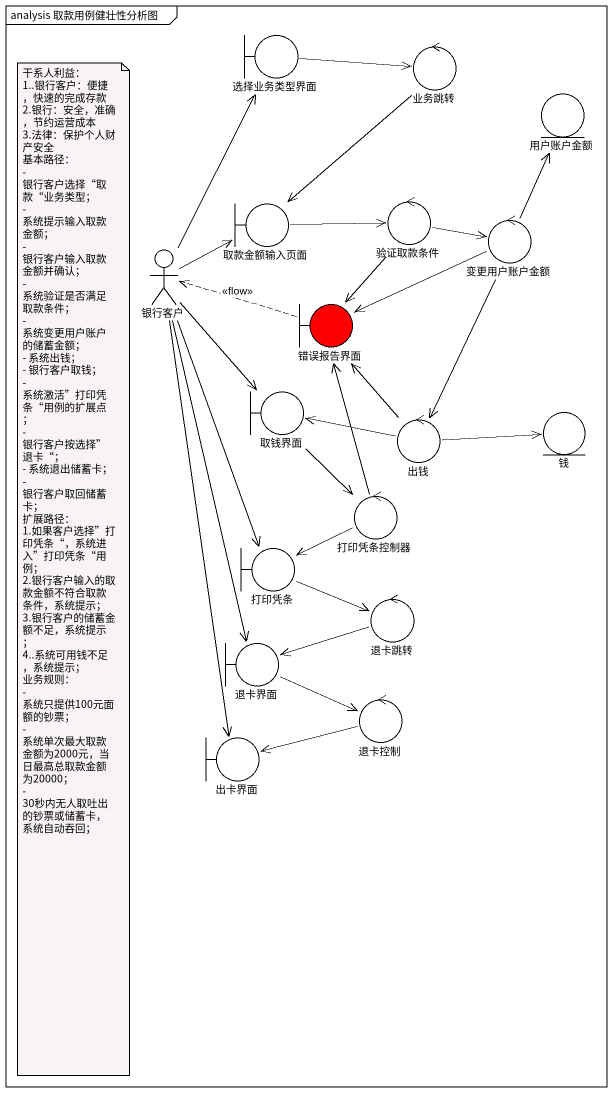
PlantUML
@startuml
mainframe analysis 取款用例健壮性分析图
boundary 选择业务类型界面
control 业务跳转
entity 用户账户金额
boundary 取款金额输入页面
control 验证取款条件
control 变更用户账户金额
actor 银行客户
boundary 错误报告界面 #FF0000
boundary 取钱界面
entity 钱
control 出钱
control 打印凭条控制器
boundary 打印凭条
control 退卡跳转
boundary 退卡界面
control 退卡控制
boundary 出卡界面
选择业务类型界面 -right-> 业务跳转
业务跳转 --> 取款金额输入页面
取款金额输入页面 -right-> 验证取款条件
验证取款条件 -right-> 变更用户账户金额
验证取款条件 --> 错误报告界面
变更用户账户金额 -up-> 用户账户金额
变更用户账户金额 -left-> 错误报告界面
变更用户账户金额 --> 出钱
银行客户 -up-> 选择业务类型界面
银行客户 -right-> 取款金额输入页面
银行客户 --> 取钱界面
银行客户 --> 打印凭条
银行客户 --> 退卡界面
银行客户 --> 出卡界面
错误报告界面 .left.> 银行客户 : <<flow>>
取钱界面 --> 打印凭条控制器
出钱 -up-> 错误报告界面
出钱 -left-> 取钱界面
出钱 -right-> 钱
打印凭条控制器 -up-> 错误报告界面
打印凭条控制器 -left-> 打印凭条
打印凭条 -right-> 退卡跳转
退卡跳转 -left-> 退卡界面
退卡界面 -right-> 退卡控制
退卡控制 -left-> 出卡界面
note as N1
  干系人利益：
  1..银行客户：便捷，快速的完成存款
  2.银行：安全，准确，节约运营成本
  3.法律：保护个人财产安全
  基本路径：
  - 银行客户选择“取款“业务类型；
  - 系统提示输入取款金额；
  - 银行客户输入取款金额并确认；
  - 系统验证是否满足取款条件；
  - 系统变更用户账户的储蓄金额；
  - 系统出钱；
  - 银行客户取钱；
  - 系统激活”打印凭条“用例的扩展点；
  - 银行客户按选择”退卡“；
  - 系统退出储蓄卡；
  - 银行客户取回储蓄卡；
  扩展路径：
  1.如果客户选择”打印凭条“，系统进入”打印凭条“用例；
  2.银行客户输入的取款金额不符合取款条件，系统提示；
  3.银行客户的储蓄金额不足，系统提示；
  4..系统可用钱不足，系统提示；
  业务规则：
  - 系统只提供100元面额的钞票；
  - 系统单次最大取款金额为2000元，当日最高总取款金额为20000；
  - 30秒内无人取吐出的钞票或储蓄卡，系统自动吞回；
end note
@enduml
